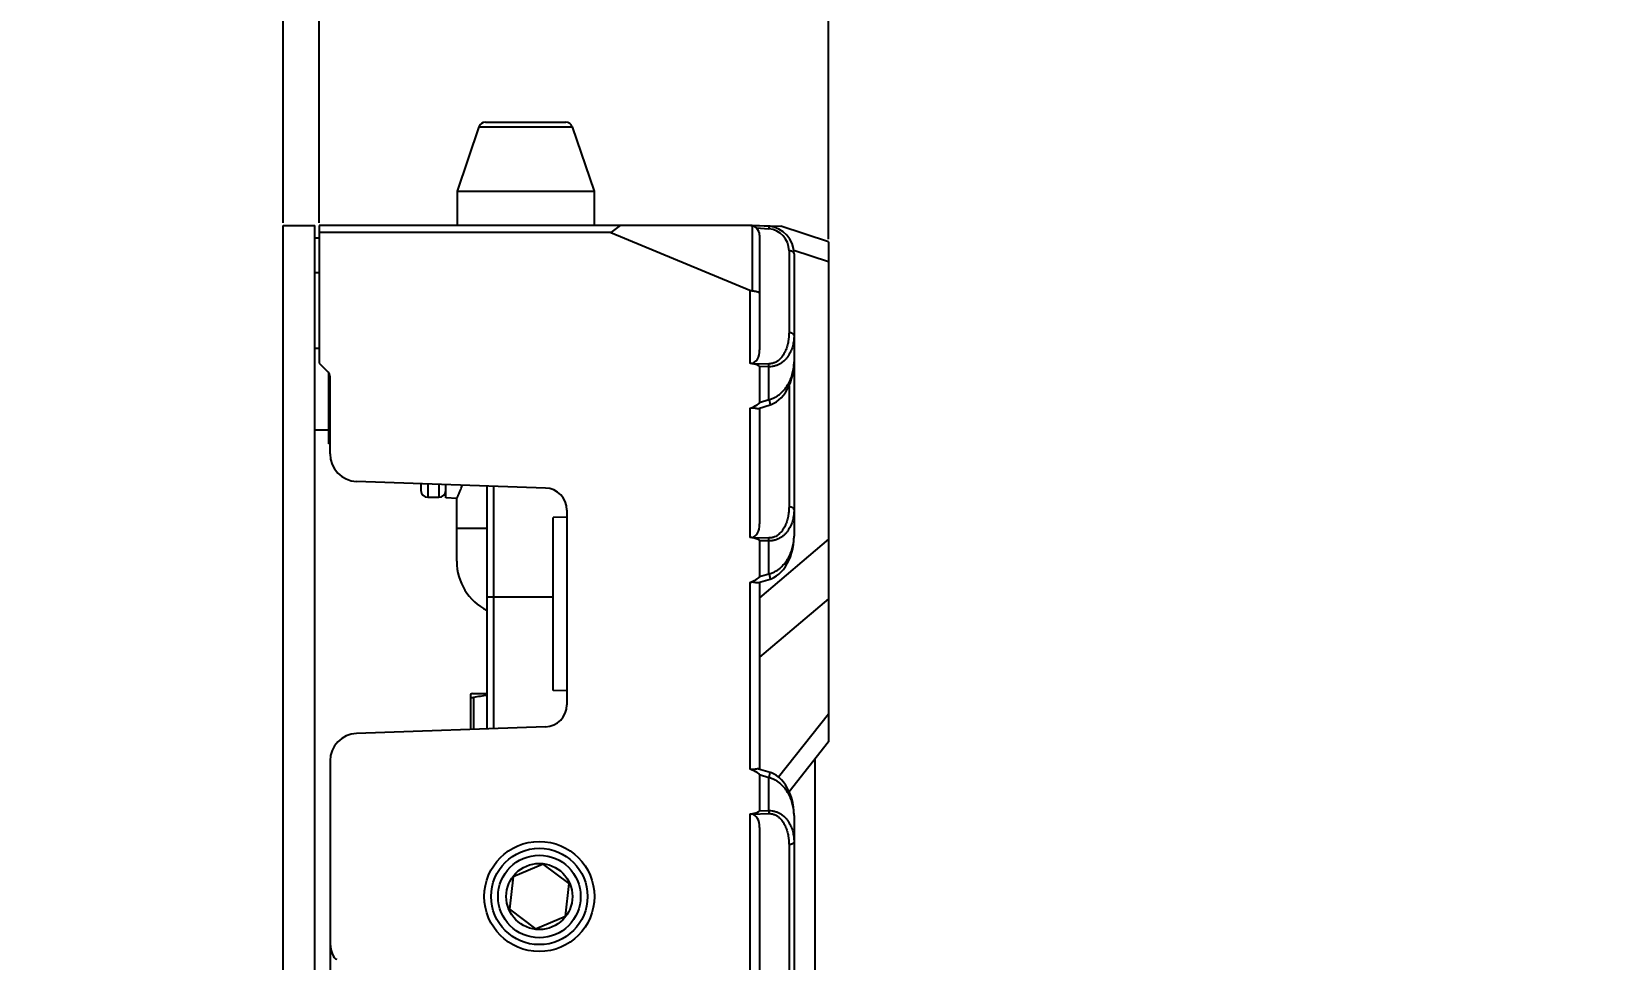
# Model space of a CAD drawing. Header units: millimetres. Extents: x 562 to 17351, y 2396 to 6995.
# Drawn here: x 2166.9 to 2282, y 3792.1 to 3859.5 of the extents above; entities that cross this region are included whole.
import ezdxf

# ---------------------------------------------------------------- set-up
doc = ezdxf.new("R2010")
doc.units = ezdxf.units.MM
doc.layers.add('02___PRT_ALL_AXES', color=7, linetype='Continuous')
doc.styles.get("Standard").update_dxf_attribs({"font": 'arial.ttf'})
doc.dimstyles.new('缩小5倍', dxfattribs={"dimtxt": 40, "dimasz": 20, "dimexe": 1, "dimexo": 0.2, "dimgap": 0, "dimtad": 1, "dimtoh": 1, "dimdec": 1, "dimzin": 9, "dimdsep": 46, "dimtxsty": 'Standard', "dimblk": '_FILLED', "dimcen": 0.2, "dimclrd": 256, "dimclre": 256, "dimclrt": 256, "dimadec": 1, "dimazin": 2, "dimtfac": 1, "dimtdec": 1, "dimtofl": 0, "dimtmove": 0, "dimatfit": 3, "dimldrblk": '_FILLED', "dimfxl": 1, "dimtolj": 1, "dimtzin": 0, "dimarcsym": 0})

# ---------------------------------------------------------------- blocks, each defined once
blk = doc.blocks.new('_FILLED')
at = {"color": 0, "linetype": 'ByBlock'}
blk.add_solid([(0, 0), (-1, 0.15), (-1, -0.15)], dxfattribs=at)
blk = doc.blocks.new('*D23')
at = {"lineweight": -2, "transparency": 16777216}
for p, q in [((2185.13, 3845.65), (2185.13, 3976.53)), ((2224.73, 3844.47), (2224.73, 3976.53)), ((2165.13, 3975.53), (2145.13, 3975.53)), ((2244.73, 3975.53), (2264.73, 3975.53))]:
    blk.add_line(p, q, dxfattribs=at)
at = {"layer": 'Defpoints', "color": 0, "transparency": 16777216}
for p in [(2224.73, 3975.53), (2185.13, 3845.45), (2224.73, 3844.27)]:
    blk.add_point(p, dxfattribs=at)
at = {"lineweight": -2, "transparency": 16777216, "xscale": 20, "yscale": 20, "zscale": 20}
blk.add_blockref('_FILLED', (2185.13, 3975.53), dxfattribs=at)
at = {"lineweight": -2, "transparency": 16777216, "xscale": 20, "yscale": 20, "zscale": 20, "rotation": 180}
blk.add_blockref('_FILLED', (2224.73, 3975.53), dxfattribs=at)
at = {"lineweight": 5, "transparency": 16777216, "insert": (2204.93, 4001.42), "char_height": 40, "attachment_point": 5}
blk.add_mtext('\\A1;39.6mm [1 1/2"]', dxfattribs=at)
blk = doc.blocks.new('*D25')
at = {"lineweight": -2, "transparency": 16777216}
for p, q in [((2187.73, 3845.65), (2187.73, 3894.07)), ((2224.73, 3844.47), (2224.73, 3894.07)), ((2167.73, 3893.07), (2147.73, 3893.07)), ((2244.73, 3893.07), (2264.73, 3893.07))]:
    blk.add_line(p, q, dxfattribs=at)
at = {"layer": 'Defpoints', "color": 0, "transparency": 16777216}
for p in [(2224.73, 3893.07), (2187.73, 3845.45), (2224.73, 3844.27)]:
    blk.add_point(p, dxfattribs=at)
at = {"lineweight": -2, "transparency": 16777216, "xscale": 20, "yscale": 20, "zscale": 20}
blk.add_blockref('_FILLED', (2187.73, 3893.07), dxfattribs=at)
at = {"lineweight": -2, "transparency": 16777216, "xscale": 20, "yscale": 20, "zscale": 20, "rotation": 180}
blk.add_blockref('_FILLED', (2224.73, 3893.07), dxfattribs=at)
at = {"lineweight": 5, "transparency": 16777216, "insert": (2206.23, 3918.96), "char_height": 40, "attachment_point": 5}
blk.add_mtext('\\A1;37mm [1 1/2"]', dxfattribs=at)

msp = doc.modelspace()

# ---------------------------------------------------------------- linework, layer by layer
at = {"color": 7, "linetype": 'Continuous'}
for p, q in [((2199.342, 3852.615), (2197.757, 3847.954)), ((2199.342, 3852.615), (2206.123, 3852.615)), ((2199.816, 3852.954), (2205.649, 3852.954)), ((2206.123, 3852.615), (2207.707, 3847.954)), ((2197.757, 3847.954), (2207.707, 3847.954)), ((2185.132, 3676.704), (2185.132, 3845.454)), ((2185.132, 3845.454), (2187.432, 3845.454)), ((2187.432, 3676.704), (2187.432, 3845.454)), ((2187.732, 3844.524), (2187.432, 3844.524)), ((2187.732, 3845.454), (2187.732, 3835.454)), ((2219.032, 3845.454), (2187.732, 3845.454)), ((2208.932, 3844.954), (2187.732, 3844.954)), ((2209.607, 3845.454), (2208.932, 3844.954)), ((2208.932, 3844.954), (2219.032, 3840.746)), ((2219.105, 3845.454), (2219.732, 3845.454)), ((2219.186, 3845.437), (2219.186, 3840.708)), ((2219.481, 3845.292), (2220.407, 3845.211)), ((2219.732, 3845.454), (2221.266, 3845.414)), ((2219.732, 3845.454), (2220.407, 3845.395)), ((2219.732, 3844.754), (2219.732, 3836.423)), ((2224.732, 3844.267), (2221.266, 3845.414)), ((2221.867, 3843.617), (2221.867, 3837.669)), ((2224.732, 3842.8), (2222.217, 3843.632)), ((2222.232, 3843.402), (2222.232, 3822.883)), ((2224.732, 3844.267), (2224.732, 3807.929)), ((2187.732, 3842.024), (2187.432, 3842.024)), ((2219.032, 3840.746), (2219.032, 3835.438)), ((2187.732, 3836.524), (2187.432, 3836.524)), ((2187.732, 3835.454), (2188.386, 3834.8)), ((2219.166, 3835.437), (2220.407, 3835.405)), ((2219.732, 3835.208), (2219.732, 3832.597)), ((2220.407, 3835.191), (2219.732, 3835.208)), ((2220.407, 3832.799), (2220.407, 3835.191)), ((2188.432, 3829.579), (2188.432, 3834.746)), ((2188.532, 3828.857), (2188.532, 3834.447)), ((2221.867, 3833.795), (2221.867, 3825.013)), ((2219.032, 3832.167), (2219.032, 3822.782)), ((2219.657, 3832.167), (2220.487, 3832.416)), ((2219.732, 3832.597), (2220.407, 3832.799)), ((2219.732, 3832.19), (2219.732, 3823.767)), ((2188.432, 3830.579), (2187.432, 3830.579)), ((2188.532, 3829.579), (2188.432, 3829.579)), ((2204.188, 3826.379), (2190.463, 3826.859)), ((2195.132, 3826.695), (2195.132, 3826.204)), ((2195.632, 3826.678), (2195.632, 3825.704)), ((2196.432, 3826.65), (2196.432, 3825.704)), ((2199.932, 3808.88), (2199.932, 3826.528)), ((2200.422, 3808.897), (2200.422, 3826.511)), ((2197.732, 3821.054), (2197.732, 3825.612)), ((2205.732, 3824.78), (2205.732, 3810.628)), ((2197.732, 3823.454), (2199.932, 3823.454)), ((2219.166, 3822.781), (2220.407, 3822.749)), ((2224.732, 3822.659), (2219.732, 3818.413)), ((2219.732, 3822.552), (2219.732, 3819.941)), ((2220.407, 3822.535), (2219.732, 3822.552)), ((2220.407, 3820.143), (2220.407, 3822.535)), ((2219.032, 3819.511), (2219.032, 3805.966)), ((2219.657, 3819.511), (2220.487, 3819.76)), ((2219.732, 3819.941), (2220.407, 3820.143)), ((2219.732, 3819.534), (2219.732, 3805.943)), ((2204.732, 3818.455), (2199.932, 3818.455)), ((2224.732, 3818.334), (2219.732, 3814.088)), ((2198.882, 3811.454), (2198.732, 3811.398)), ((2198.732, 3811.398), (2198.732, 3808.838)), ((2198.732, 3811.154), (2198.954, 3811.154)), ((2198.882, 3811.454), (2199.932, 3811.454)), ((2198.954, 3811.154), (2198.954, 3808.846)), ((2224.732, 3809.959), (2221.115, 3805.368)), ((2204.188, 3809.029), (2190.463, 3808.549)), ((2224.732, 3807.929), (2221.88, 3804.308)), ((2188.532, 3806.55), (2188.532, 3766.586)), ((2223.732, 3806.66), (2223.732, 3546.748)), ((2220.487, 3805.716), (2219.657, 3805.965)), ((2219.732, 3805.536), (2219.732, 3802.924)), ((2220.407, 3805.333), (2219.732, 3805.536)), ((2220.407, 3802.942), (2220.407, 3805.333)), ((2219.732, 3802.924), (2220.407, 3802.942)), ((2219.032, 3802.694), (2219.032, 3790.89)), ((2219.166, 3802.696), (2220.407, 3802.727)), ((2222.232, 3802.594), (2222.232, 3538.921)), ((2219.732, 3801.709), (2219.732, 3790.867)), ((2221.867, 3800.463), (2221.867, 3789.262)), ((2204.012, 3799.054), (2201.837, 3798.122)), ((2205.908, 3797.637), (2204.012, 3799.054)), ((2201.837, 3798.122), (2201.557, 3795.771)), ((2205.628, 3795.286), (2205.908, 3797.637)), ((2201.557, 3795.771), (2203.452, 3794.353)), ((2203.452, 3794.353), (2205.628, 3795.286))]:
    msp.add_line(p, q, dxfattribs=at)
for points in [[(2220.487, 3832.416), (2220.576, 3832.446), (2220.771, 3832.532), (2220.959, 3832.644), (2221.138, 3832.782), (2221.307, 3832.942), (2221.464, 3833.123), (2221.608, 3833.322), (2221.74, 3833.54), (2221.859, 3833.777), (2221.966, 3834.035), (2222.059, 3834.314), (2222.134, 3834.613), (2222.19, 3834.93), (2222.224, 3835.264), (2222.232, 3835.539)], [(2220.487, 3819.76), (2220.576, 3819.79), (2220.771, 3819.876), (2220.959, 3819.989), (2221.138, 3820.126), (2221.307, 3820.286), (2221.464, 3820.467), (2221.608, 3820.666), (2221.74, 3820.884), (2221.859, 3821.121), (2221.966, 3821.379), (2222.059, 3821.658), (2222.134, 3821.957), (2222.19, 3822.275), (2222.224, 3822.608), (2222.232, 3822.883)], [(2222.232, 3802.593), (2222.224, 3802.861), (2222.191, 3803.195), (2222.136, 3803.512), (2222.061, 3803.811), (2221.969, 3804.091), (2221.863, 3804.349), (2221.744, 3804.586), (2221.613, 3804.804), (2221.469, 3805.003), (2221.313, 3805.184), (2221.145, 3805.345), (2220.966, 3805.483), (2220.779, 3805.596), (2220.585, 3805.683), (2220.487, 3805.716)]]:
    msp.add_lwpolyline(points, dxfattribs=at)
for radius in [4, 3.5, 2.4]:
    msp.add_circle((2203.732, 3796.704), radius, dxfattribs=at)
for centre, radius, start, end in [((2199.815, 3852.454), 0.5, 90, 161.22197), ((2205.649, 3852.454), 0.5, 18.77803, 90), ((2219.032, 3844.754), 0.7, 0, 90), ((2220.232, 3843.402), 2, 0, 85), ((2220.267, 3843.617), 1.6, 0, 85), ((2188.032, 3834.447), 0.5, 0, 45), ((2190.532, 3828.857), 2, 180, 268), ((2195.632, 3826.204), 0.5, 180, 270), ((2196.432, 3826.204), 0.5, 270, 0), ((2204.132, 3824.78), 1.6, 0, 88), ((2201.732, 3821.054), 4, 180, 243.22727), ((2204.132, 3810.628), 1.6, 272, 0), ((2190.532, 3806.55), 2, 92, 180)]:
    msp.add_arc(centre, radius, start, end, dxfattribs=at)
for centre, major_axis, ratio, start_param, end_param in [((2219.032, 3841.839), (-0.272, 1.121), 0.5752567, -3.5409625, -3.3200234), ((2219.032, 3836.537), (-0.119, 1.102), 0.6258693, -3.1206177, -1.7416379), ((2215.143, 3835.324), (4.589, -0.117), 0.0871276, 0.0022218, 0.5618031), ((2215.143, 3831.23), (4.588, 1.377), 0.0835026, -0.5846402, -0.0250589), ((2219.032, 3823.881), (-0.119, 1.102), 0.6258693, -3.1206177, -1.7416379), ((2215.143, 3822.668), (4.589, -0.117), 0.0871276, 0.0022218, 0.5618031), ((2215.143, 3818.574), (4.588, 1.377), 0.0835026, -0.5846402, -0.0250589), ((2215.143, 3806.903), (4.588, -1.377), 0.0835026, 0.0250589, 0.5846402), ((2215.143, 3802.808), (4.589, 0.117), 0.0871276, -0.5618031, -0.0022218), ((2219.032, 3801.595), (0.119, 1.102), 0.6258693, -1.3999548, -0.0209749), ((2189.032, 3793.559), (0, -1.419), 0.3523753, -1.5707963, -0.0308191)]:
    msp.add_ellipse(centre, major_axis=major_axis, ratio=ratio, start_param=start_param, end_param=end_param, dxfattribs=at)
for points, knots in [([(2220.407, 3845.395), (2220.407, 3845.395), (2220.408, 3845.394), (2220.408, 3845.393), (2220.409, 3845.391), (2220.41, 3845.387), (2220.411, 3845.379), (2220.411, 3845.365), (2220.412, 3845.344), (2220.411, 3845.317), (2220.41, 3845.285), (2220.409, 3845.249), (2220.407, 3845.224), (2220.407, 3845.211)], [0, 0, 0, 0, 0.007686, 0.0138461, 0.021863, 0.0437574, 0.0736546, 0.1573217, 0.2719955, 0.4159719, 0.5871104, 0.7828946, 1, 1, 1, 1]), ([(2222.232, 3843.402), (2222.232, 3843.409), (2222.231, 3843.423), (2222.224, 3843.45), (2222.206, 3843.483), (2222.172, 3843.519), (2222.126, 3843.55), (2222.071, 3843.576), (2222.008, 3843.597), (2221.939, 3843.611), (2221.892, 3843.615), (2221.867, 3843.617)], [0, 0, 0, 0, 0.0435279, 0.0880108, 0.1825345, 0.2885723, 0.4082141, 0.5413464, 0.6862801, 0.8403272, 1, 1, 1, 1]), ([(2219.186, 3840.708), (2219.224, 3840.706), (2219.298, 3840.699), (2219.404, 3840.683), (2219.498, 3840.663), (2219.568, 3840.641), (2219.616, 3840.622), (2219.646, 3840.607), (2219.672, 3840.592), (2219.694, 3840.576), (2219.711, 3840.56), (2219.723, 3840.543), (2219.731, 3840.526), (2219.732, 3840.514), (2219.732, 3840.508)], [0, 0, 0, 0, 0.1885593, 0.3644748, 0.5233276, 0.6616979, 0.7225015, 0.7774964, 0.8266755, 0.8701847, 0.9083829, 0.9419431, 0.9719593, 1, 1, 1, 1]), ([(2221.867, 3837.669), (2221.867, 3837.55), (2221.856, 3837.311), (2221.806, 3836.956), (2221.732, 3836.666), (2221.652, 3836.441), (2221.58, 3836.275), (2221.495, 3836.114), (2221.362, 3835.908), (2221.195, 3835.718), (2220.99, 3835.565), (2220.843, 3835.489), (2220.716, 3835.444), (2220.616, 3835.42), (2220.512, 3835.406), (2220.442, 3835.404), (2220.407, 3835.405)], [0, 0, 0, 0, 0.1202584, 0.2402861, 0.360445, 0.4207572, 0.481328, 0.5422804, 0.6037798, 0.729179, 0.7939729, 0.8606128, 0.8947542, 0.9294113, 0.9645337, 1, 1, 1, 1]), ([(2222.232, 3837.455), (2222.232, 3837.462), (2222.231, 3837.475), (2222.224, 3837.502), (2222.206, 3837.535), (2222.172, 3837.571), (2222.126, 3837.602), (2222.071, 3837.629), (2222.008, 3837.649), (2221.939, 3837.663), (2221.892, 3837.668), (2221.867, 3837.669)], [0, 0, 0, 0, 0.043528, 0.0880108, 0.1825345, 0.2885723, 0.4082141, 0.5413464, 0.6862801, 0.8403272, 1, 1, 1, 1]), ([(2222.232, 3837.455), (2222.232, 3837.33), (2222.217, 3837.079), (2222.148, 3836.707), (2222.026, 3836.346), (2221.878, 3836.061), (2221.728, 3835.848), (2221.596, 3835.696), (2221.446, 3835.556), (2221.275, 3835.431), (2221.083, 3835.326), (2220.871, 3835.246), (2220.643, 3835.198), (2220.486, 3835.189), (2220.407, 3835.191)], [0, 0, 0, 0, 0.1160016, 0.2319679, 0.3487283, 0.4674053, 0.5280145, 0.5897794, 0.6530146, 0.7180647, 0.7852537, 0.8547765, 0.9265356, 1, 1, 1, 1]), ([(2219.166, 3835.437), (2219.144, 3835.433), (2219.099, 3835.43), (2219.054, 3835.434), (2219.032, 3835.438)], [0, 0, 0, 0, 0.4977039, 1, 1, 1, 1]), ([(2220.407, 3832.799), (2220.489, 3832.819), (2220.649, 3832.87), (2220.874, 3832.977), (2221.079, 3833.108), (2221.323, 3833.303), (2221.582, 3833.581), (2221.827, 3833.949), (2222.01, 3834.335), (2222.139, 3834.732), (2222.215, 3835.134), (2222.232, 3835.405), (2222.232, 3835.539)], [0, 0, 0, 0, 0.0719064, 0.1424232, 0.2112531, 0.2783618, 0.4077863, 0.5321464, 0.6526576, 0.7702953, 0.8858468, 1, 1, 1, 1]), ([(2220.407, 3835.191), (2220.408, 3835.228), (2220.409, 3835.299), (2220.408, 3835.371), (2220.407, 3835.405)], [0, 0, 0, 0, 0.5206362, 1, 1, 1, 1]), ([(2219.032, 3832.167), (2219.047, 3832.173), (2219.078, 3832.185), (2219.124, 3832.198), (2219.172, 3832.206), (2219.219, 3832.209), (2219.266, 3832.208), (2219.311, 3832.204), (2219.355, 3832.198), (2219.41, 3832.188), (2219.462, 3832.178), (2219.512, 3832.169), (2219.546, 3832.164), (2219.578, 3832.161), (2219.607, 3832.16), (2219.633, 3832.161), (2219.65, 3832.165), (2219.657, 3832.167)], [0, 0, 0, 0, 0.076892, 0.153499, 0.2294141, 0.3042114, 0.3775693, 0.4491609, 0.5187007, 0.5858927, 0.7119159, 0.7700401, 0.8244253, 0.8747426, 0.9207518, 0.9624086, 1, 1, 1, 1]), ([(2220.407, 3832.799), (2220.414, 3832.775), (2220.428, 3832.727), (2220.447, 3832.657), (2220.463, 3832.592), (2220.474, 3832.542), (2220.481, 3832.507), (2220.485, 3832.485), (2220.488, 3832.465), (2220.49, 3832.451), (2220.491, 3832.441), (2220.491, 3832.435), (2220.491, 3832.43), (2220.491, 3832.425), (2220.49, 3832.422), (2220.49, 3832.419), (2220.488, 3832.417), (2220.487, 3832.416), (2220.487, 3832.416)], [0, 0, 0, 0, 0.1940879, 0.3800707, 0.5510814, 0.7008383, 0.766001, 0.8238903, 0.8739854, 0.9158799, 0.9336484, 0.949261, 0.9627104, 0.9740039, 0.9831776, 0.9903383, 0.9957438, 1, 1, 1, 1]), ([(2221.867, 3825.013), (2221.867, 3824.894), (2221.856, 3824.655), (2221.806, 3824.3), (2221.732, 3824.011), (2221.652, 3823.785), (2221.58, 3823.619), (2221.495, 3823.458), (2221.362, 3823.252), (2221.195, 3823.062), (2220.99, 3822.909), (2220.843, 3822.833), (2220.716, 3822.788), (2220.616, 3822.764), (2220.512, 3822.75), (2220.442, 3822.748), (2220.407, 3822.749)], [0, 0, 0, 0, 0.1202584, 0.2402861, 0.360445, 0.4207572, 0.481328, 0.5422804, 0.6037798, 0.729179, 0.7939729, 0.8606128, 0.8947542, 0.9294113, 0.9645337, 1, 1, 1, 1]), ([(2222.232, 3824.799), (2222.232, 3824.806), (2222.231, 3824.819), (2222.224, 3824.846), (2222.206, 3824.88), (2222.172, 3824.915), (2222.126, 3824.947), (2222.071, 3824.973), (2222.008, 3824.993), (2221.939, 3825.007), (2221.892, 3825.012), (2221.867, 3825.013)], [0, 0, 0, 0, 0.043528, 0.0880108, 0.1825345, 0.2885723, 0.4082141, 0.5413464, 0.6862801, 0.8403272, 1, 1, 1, 1]), ([(2222.232, 3824.799), (2222.232, 3824.674), (2222.217, 3824.423), (2222.148, 3824.051), (2222.026, 3823.69), (2221.878, 3823.405), (2221.728, 3823.192), (2221.596, 3823.04), (2221.446, 3822.9), (2221.275, 3822.775), (2221.083, 3822.67), (2220.871, 3822.59), (2220.643, 3822.542), (2220.486, 3822.533), (2220.407, 3822.535)], [0, 0, 0, 0, 0.1160016, 0.2319679, 0.3487283, 0.4674053, 0.5280145, 0.5897794, 0.6530146, 0.7180647, 0.7852537, 0.8547765, 0.9265356, 1, 1, 1, 1]), ([(2219.166, 3822.781), (2219.144, 3822.778), (2219.099, 3822.774), (2219.054, 3822.779), (2219.032, 3822.782)], [0, 0, 0, 0, 0.4977111, 1, 1, 1, 1]), ([(2220.407, 3820.143), (2220.489, 3820.163), (2220.649, 3820.214), (2220.874, 3820.322), (2221.079, 3820.452), (2221.323, 3820.648), (2221.582, 3820.925), (2221.827, 3821.293), (2222.01, 3821.679), (2222.139, 3822.076), (2222.215, 3822.478), (2222.232, 3822.749), (2222.232, 3822.883)], [0, 0, 0, 0, 0.0719064, 0.1424232, 0.2112531, 0.2783618, 0.4077863, 0.5321464, 0.6526576, 0.7702953, 0.8858468, 1, 1, 1, 1]), ([(2220.407, 3822.535), (2220.408, 3822.572), (2220.409, 3822.643), (2220.408, 3822.715), (2220.407, 3822.749)], [0, 0, 0, 0, 0.5206362, 1, 1, 1, 1]), ([(2219.032, 3819.511), (2219.047, 3819.517), (2219.078, 3819.529), (2219.124, 3819.542), (2219.172, 3819.55), (2219.219, 3819.553), (2219.266, 3819.552), (2219.311, 3819.548), (2219.355, 3819.542), (2219.41, 3819.532), (2219.462, 3819.522), (2219.512, 3819.513), (2219.546, 3819.508), (2219.578, 3819.505), (2219.607, 3819.504), (2219.633, 3819.506), (2219.65, 3819.509), (2219.657, 3819.511)], [0, 0, 0, 0, 0.076892, 0.153499, 0.2294141, 0.3042114, 0.3775693, 0.4491609, 0.5187007, 0.5858927, 0.7119159, 0.7700401, 0.8244253, 0.8747426, 0.9207518, 0.9624086, 1, 1, 1, 1]), ([(2220.407, 3820.143), (2220.414, 3820.119), (2220.428, 3820.071), (2220.447, 3820.001), (2220.463, 3819.936), (2220.474, 3819.887), (2220.481, 3819.851), (2220.485, 3819.829), (2220.488, 3819.809), (2220.49, 3819.795), (2220.491, 3819.785), (2220.491, 3819.779), (2220.491, 3819.774), (2220.491, 3819.769), (2220.49, 3819.766), (2220.49, 3819.763), (2220.488, 3819.761), (2220.487, 3819.76), (2220.487, 3819.76)], [0, 0, 0, 0, 0.1940879, 0.3800707, 0.5510814, 0.7008383, 0.766001, 0.8238903, 0.8739854, 0.9158799, 0.9336484, 0.949261, 0.9627104, 0.9740039, 0.9831776, 0.9903383, 0.9957438, 1, 1, 1, 1]), ([(2199.932, 3811.315), (2199.768, 3811.294), (2199.441, 3811.247), (2199.116, 3811.187), (2198.954, 3811.154)], [0, 0, 0, 0, 0.4996273, 1, 1, 1, 1]), ([(2219.657, 3805.965), (2219.65, 3805.968), (2219.633, 3805.971), (2219.607, 3805.972), (2219.578, 3805.971), (2219.546, 3805.968), (2219.512, 3805.963), (2219.462, 3805.954), (2219.41, 3805.944), (2219.355, 3805.935), (2219.311, 3805.929), (2219.266, 3805.924), (2219.219, 3805.923), (2219.172, 3805.926), (2219.124, 3805.934), (2219.078, 3805.947), (2219.047, 3805.959), (2219.032, 3805.966)], [0, 0, 0, 0, 0.0375914, 0.0792482, 0.1252574, 0.1755747, 0.2299599, 0.2880841, 0.4141073, 0.4812993, 0.5508391, 0.6224307, 0.6957886, 0.7705859, 0.846501, 0.923108, 1, 1, 1, 1]), ([(2220.407, 3805.333), (2220.414, 3805.358), (2220.428, 3805.406), (2220.447, 3805.476), (2220.463, 3805.54), (2220.474, 3805.59), (2220.481, 3805.625), (2220.485, 3805.647), (2220.488, 3805.667), (2220.49, 3805.681), (2220.491, 3805.691), (2220.491, 3805.697), (2220.491, 3805.703), (2220.491, 3805.707), (2220.49, 3805.711), (2220.49, 3805.713), (2220.488, 3805.715), (2220.487, 3805.716), (2220.487, 3805.716)], [0, 0, 0, 0, 0.1940873, 0.3800695, 0.5510798, 0.7008364, 0.7659991, 0.8238884, 0.8739836, 0.9158783, 0.9336469, 0.9492596, 0.9627092, 0.9740029, 0.9831768, 0.9903378, 0.9957436, 1, 1, 1, 1]), ([(2222.232, 3802.594), (2222.232, 3802.728), (2222.215, 3802.998), (2222.139, 3803.4), (2222.01, 3803.797), (2221.827, 3804.184), (2221.582, 3804.551), (2221.323, 3804.829), (2221.079, 3805.024), (2220.874, 3805.155), (2220.649, 3805.262), (2220.489, 3805.314), (2220.407, 3805.333)], [0, 0, 0, 0, 0.1141573, 0.2297115, 0.3473485, 0.4678568, 0.5922127, 0.7216331, 0.7887398, 0.8575683, 0.928087, 1, 1, 1, 1]), ([(2220.407, 3802.942), (2220.486, 3802.943), (2220.643, 3802.934), (2220.871, 3802.886), (2221.083, 3802.807), (2221.275, 3802.702), (2221.446, 3802.577), (2221.596, 3802.437), (2221.728, 3802.285), (2221.878, 3802.072), (2222.026, 3801.786), (2222.148, 3801.425), (2222.217, 3801.054), (2222.232, 3800.803), (2222.232, 3800.677)], [0, 0, 0, 0, 0.0734565, 0.145212, 0.2147365, 0.2819274, 0.3469796, 0.4102166, 0.4719821, 0.5325921, 0.6512718, 0.7680291, 0.8839955, 1, 1, 1, 1]), ([(2220.407, 3802.942), (2220.408, 3802.904), (2220.409, 3802.833), (2220.408, 3802.762), (2220.407, 3802.727)], [0, 0, 0, 0, 0.5206362, 1, 1, 1, 1]), ([(2219.032, 3802.694), (2219.054, 3802.698), (2219.099, 3802.702), (2219.144, 3802.699), (2219.166, 3802.696)], [0, 0, 0, 0, 0.5022889, 1, 1, 1, 1]), ([(2220.407, 3802.727), (2220.442, 3802.728), (2220.512, 3802.726), (2220.616, 3802.713), (2220.716, 3802.688), (2220.843, 3802.644), (2220.99, 3802.568), (2221.195, 3802.414), (2221.362, 3802.225), (2221.495, 3802.018), (2221.608, 3801.804), (2221.718, 3801.524), (2221.806, 3801.176), (2221.856, 3800.821), (2221.867, 3800.583), (2221.867, 3800.463)], [0, 0, 0, 0, 0.0354654, 0.0705862, 0.1052438, 0.1393883, 0.206036, 0.2708369, 0.3962496, 0.4577555, 0.518712, 0.6395334, 0.7596963, 0.8797324, 1, 1, 1, 1]), ([(2222.232, 3800.677), (2222.232, 3800.671), (2222.231, 3800.657), (2222.224, 3800.63), (2222.206, 3800.597), (2222.172, 3800.561), (2222.126, 3800.53), (2222.071, 3800.504), (2222.008, 3800.483), (2221.939, 3800.469), (2221.892, 3800.464), (2221.867, 3800.463)], [0, 0, 0, 0, 0.0435279, 0.0880108, 0.1825345, 0.2885723, 0.4082141, 0.5413464, 0.6862801, 0.8403272, 1, 1, 1, 1])]:
    msp.add_open_spline(points, degree=3, knots=knots, dxfattribs=at)
at = {"layer": '02___PRT_ALL_AXES', "color": 7, "linetype": 'Continuous'}
for p, q in [((2197.757, 3847.954), (2197.757, 3845.454)), ((2207.707, 3847.954), (2207.707, 3845.454)), ((2196.932, 3825.654), (2196.932, 3826.633)), ((2195.632, 3825.704), (2196.432, 3825.704)), ((2197.732, 3825.612), (2196.932, 3825.654)), ((2205.732, 3824.259), (2204.732, 3824.233)), ((2204.732, 3811.675), (2204.732, 3824.233)), ((2205.732, 3811.649), (2204.732, 3811.675))]:
    msp.add_line(p, q, dxfattribs=at)
msp.add_circle((2203.732, 3796.704), 3, dxfattribs=at)
msp.add_open_spline([(2197.732, 3825.612), (2197.732, 3825.612), (2197.732, 3825.612), (2197.733, 3825.612), (2197.733, 3825.613), (2197.733, 3825.613), (2197.734, 3825.615), (2197.734, 3825.616), (2197.736, 3825.619), (2197.737, 3825.622), (2197.739, 3825.625), (2197.741, 3825.631), (2197.745, 3825.639), (2197.751, 3825.65), (2197.757, 3825.664), (2197.765, 3825.679), (2197.773, 3825.696), (2197.786, 3825.724), (2197.804, 3825.762), (2197.828, 3825.815), (2197.855, 3825.874), (2197.885, 3825.941), (2197.917, 3826.014), (2197.951, 3826.095), (2198, 3826.214), (2198.065, 3826.379), (2198.114, 3826.515), (2198.139, 3826.587)], degree=3, knots=[0, 0, 0, 0, 0.0000687, 0.0002745, 0.0006173, 0.001097, 0.0024667, 0.0043825, 0.0068437, 0.0098495, 0.0133989, 0.0174911, 0.0272975, 0.0392498, 0.0533272, 0.069509, 0.087773, 0.1080893, 0.1547524, 0.2092387, 0.271253, 0.3404861, 0.4166156, 0.4993133, 0.5882515, 0.7835504, 1, 1, 1, 1], dxfattribs=at)

# ---------------------------------------------------------------- dimensions: what is measured, and where the dimension line sits
at = {"color": 6, "lineweight": 5}
for base, p1, picture, middle in [((2224.732, 3975.527), (2185.132, 3845.454), '*D23', (2204.932, 3975.527)), ((2224.732, 3893.07), (2187.732, 3845.454), '*D25', (2206.232, 3893.07))]:
    dim = msp.add_linear_dim(base=base, p1=p1, p2=(2224.732, 3844.267), dimstyle='缩小5倍', override={"dimpost": 'mm'}, dxfattribs=at)
    dim.commit()
    dim.dimension.update_dxf_attribs({"geometry": picture, "text_midpoint": middle, "dimtype": 160})

doc.saveas('drawing.dxf')
